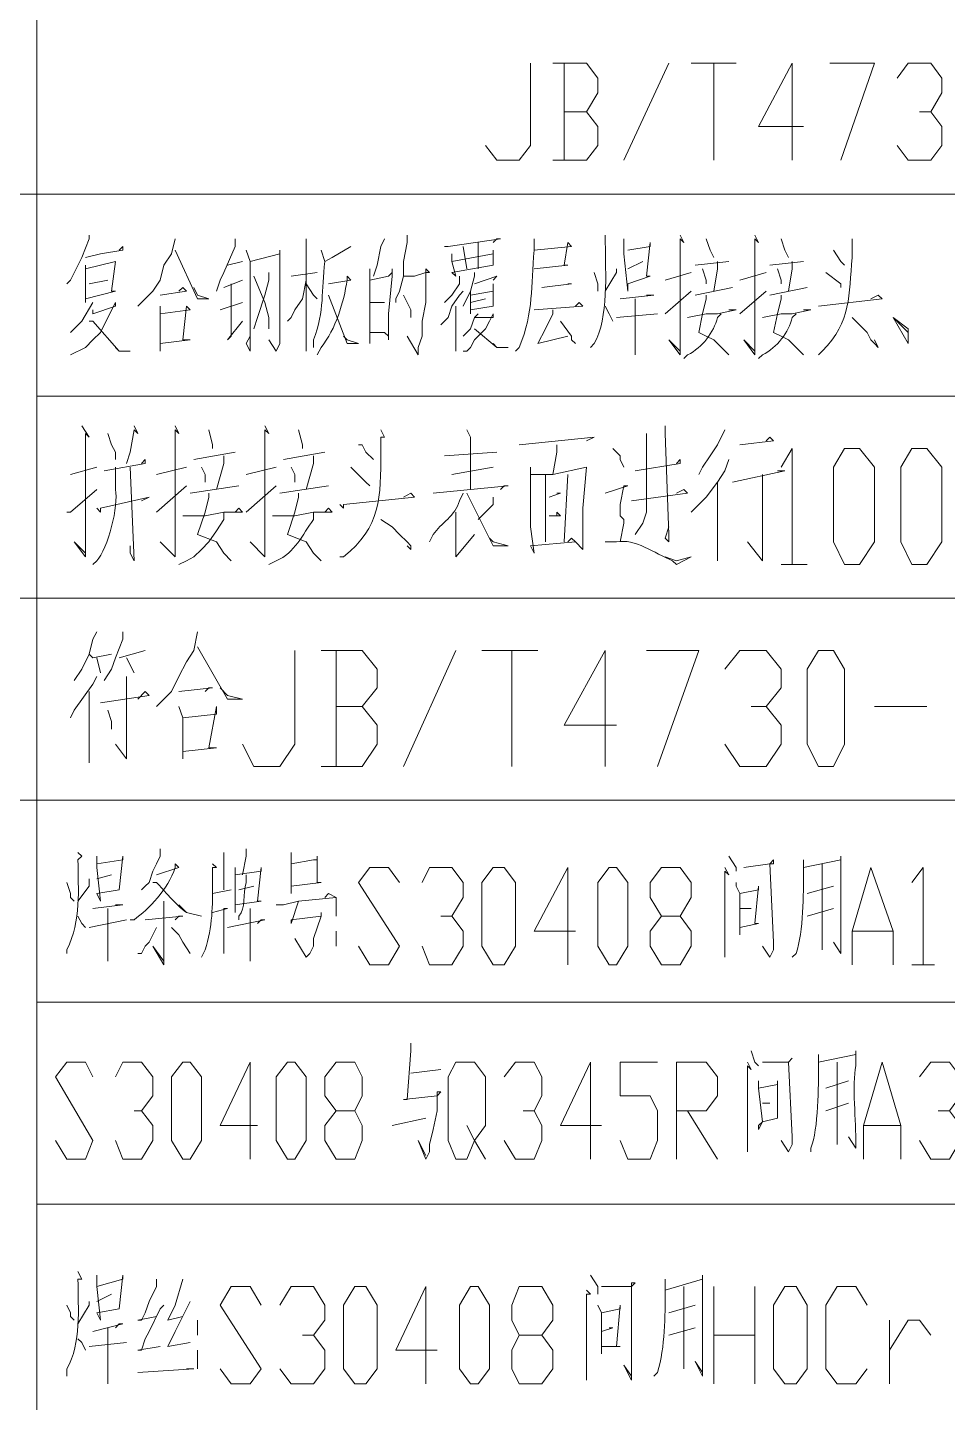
# Model space of a CAD drawing. Header units: millimetres. Extents: x 1435 to 2259, y 1083 to 2249.
# Drawn here: x 2143.2 to 2187.5, y 1935.3 to 2001.5 of the extents above; entities that cross this region are included whole.
import ezdxf

# ---------------------------------------------------------------- set-up
doc = ezdxf.new("R2010")
doc.units = ezdxf.units.MM
doc.layers.add('1', color=7, linetype='Continuous')

msp = doc.modelspace()

# ---------------------------------------------------------------- linework, layer by layer
at = {"layer": '1', "color": 0, "lineweight": 9}
for points in [[(2143.645, 2197.399), (2143.645, 1838.299)], [(2165.245, 1995.799), (2165.785, 1995.079), (2166.865, 1995.079), (2167.405, 1995.799), (2167.405, 1999.759)], [(2170.105, 1997.419), (2170.645, 1998.319), (2170.645, 1999.039), (2170.105, 1999.759), (2168.485, 1999.759)], [(2169.025, 1999.759), (2169.025, 1995.079)], [(2171.905, 1995.079), (2174.065, 1999.759)], [(2175.145, 1999.759), (2177.305, 1999.759)], [(2176.225, 1999.759), (2176.225, 1995.079)], [(2180.545, 1996.699), (2178.385, 1996.699), (2180.005, 1999.759), (2180.005, 1995.079)], [(2181.805, 1999.759), (2183.965, 1999.759), (2182.345, 1995.079)], [(2185.045, 1999.039), (2185.585, 1999.759), (2186.665, 1999.759), (2187.205, 1999.039), (2187.205, 1998.319), (2186.665, 1997.419), (2186.125, 1997.419)], [(2168.485, 1995.079), (2170.105, 1995.079), (2170.645, 1995.799), (2170.645, 1996.699), (2170.105, 1997.419), (2169.025, 1997.419)], [(2186.665, 1997.419), (2187.205, 1996.699), (2187.205, 1995.799), (2186.665, 1995.079), (2185.585, 1995.079), (2185.045, 1995.799)], [(2240.665, 1993.459), (2095.045, 1993.459)], [(2146.165, 1991.479), (2146.165, 1991.299), (2145.805, 1990.399), (2145.265, 1989.319), (2145.085, 1989.139)], [(2150.305, 1991.299), (2150.125, 1990.579), (2149.765, 1990.039), (2149.585, 1989.319), (2149.225, 1988.779), (2148.865, 1988.419), (2148.505, 1988.059)], [(2153.185, 1991.299), (2153.185, 1990.939), (2152.645, 1989.679), (2152.465, 1989.319), (2152.285, 1988.779)], [(2156.605, 1991.299), (2156.605, 1991.119), (2156.605, 1991.119), (2156.605, 1985.899), (2156.605, 1986.259), (2156.605, 1986.619)], [(2160.385, 1991.299), (2160.205, 1990.939), (2160.025, 1990.039), (2159.845, 1989.499)], [(2161.465, 1991.479), (2161.465, 1991.119), (2161.285, 1990.219), (2161.285, 1989.499), (2161.105, 1988.779), (2160.925, 1988.419), (2160.925, 1988.239)], [(2163.265, 1990.939), (2163.445, 1990.939), (2165.965, 1991.299), (2165.785, 1991.299), (2165.605, 1991.119)], [(2164.885, 1991.119), (2164.885, 1989.859)], [(2167.585, 1990.759), (2169.385, 1990.939), (2169.205, 1991.119), (2169.025, 1990.039), (2169.205, 1990.039), (2167.585, 1989.859)], [(2171.905, 1991.299), (2171.905, 1990.579), (2172.085, 1988.779), (2172.085, 1989.139), (2173.165, 1989.499), (2172.985, 1989.499), (2173.165, 1991.119), (2173.165, 1990.939), (2172.085, 1990.759)], [(2174.605, 1991.479), (2174.785, 1991.119), (2174.605, 1991.299), (2174.605, 1987.519), (2174.605, 1986.079), (2174.605, 1985.719), (2174.065, 1986.439), (2174.605, 1985.899)], [(2175.865, 1991.299), (2176.045, 1990.759), (2176.225, 1990.399)], [(2178.205, 1991.479), (2178.385, 1991.119), (2178.205, 1991.299), (2178.205, 1987.519), (2178.205, 1986.079), (2178.205, 1985.719), (2177.665, 1986.439), (2178.205, 1985.899)], [(2179.465, 1991.299), (2179.645, 1990.759), (2179.825, 1990.399)], [(2145.985, 1990.399), (2146.705, 1990.579), (2147.785, 1990.759), (2147.785, 1990.939), (2147.605, 1990.759)], [(2150.305, 1990.759), (2151.385, 1988.419), (2151.925, 1988.419), (2151.385, 1988.599), (2151.205, 1988.959)], [(2153.725, 1990.759), (2153.905, 1990.219), (2153.905, 1985.899), (2153.725, 1986.259), (2153.905, 1986.619)], [(2153.905, 1990.219), (2155.345, 1990.579), (2155.345, 1990.759), (2155.345, 1990.219), (2155.345, 1986.259), (2155.165, 1985.899), (2155.165, 1985.899), (2154.805, 1986.439), (2155.165, 1985.899)], [(2158.765, 1990.939), (2157.865, 1990.399), (2157.505, 1990.219)], [(2163.625, 1990.579), (2163.625, 1990.219), (2163.805, 1989.499), (2163.625, 1989.679), (2165.605, 1990.039), (2165.605, 1990.039), (2165.605, 1990.759), (2165.605, 1990.579), (2163.625, 1990.219)], [(2164.345, 1989.859), (2164.165, 1990.939)], [(2181.985, 1990.759), (2181.985, 1990.759), (2182.345, 1990.219), (2182.525, 1990.039)], [(2145.985, 1990.039), (2145.985, 1989.859), (2145.985, 1988.239), (2145.985, 1988.419), (2147.425, 1988.779), (2147.245, 1988.779), (2147.425, 1990.219), (2147.425, 1990.219), (2145.985, 1989.859)], [(2152.825, 1990.039), (2153.545, 1990.219)], [(2159.665, 1989.859), (2159.665, 1989.319), (2159.665, 1986.259), (2159.665, 1986.799), (2160.385, 1986.799), (2160.565, 1986.619), (2160.565, 1986.439), (2160.565, 1987.699), (2160.745, 1989.499), (2160.745, 1989.859), (2160.745, 1989.679), (2160.565, 1989.499), (2159.665, 1989.319)], [(2161.285, 1989.499), (2161.825, 1989.499), (2162.365, 1989.679), (2162.545, 1989.679), (2162.365, 1989.859), (2162.365, 1989.139), (2162.365, 1988.239), (2162.185, 1987.339), (2162.185, 1986.619), (2162.005, 1986.079), (2162.005, 1985.719), (2161.465, 1986.619), (2162.005, 1985.719)], [(2171.545, 1989.859), (2171.545, 1989.679), (2171.005, 1988.779)], [(2172.085, 1989.859), (2172.805, 1990.219)], [(2175.325, 1990.039), (2176.945, 1990.219)], [(2175.685, 1989.859), (2175.865, 1989.319), (2175.865, 1989.139)], [(2176.405, 1990.219), (2176.405, 1989.859), (2176.225, 1988.779)], [(2178.925, 1990.039), (2180.545, 1990.219)], [(2179.285, 1989.859), (2179.465, 1989.319), (2179.465, 1989.139)], [(2180.005, 1990.219), (2180.005, 1989.859), (2179.825, 1988.779)], [(2147.065, 1989.319), (2146.165, 1989.139)], [(2153.545, 1989.319), (2152.645, 1988.959)], [(2153.005, 1989.139), (2153.005, 1986.619), (2152.825, 1986.439), (2153.545, 1987.339)], [(2154.805, 1989.679), (2154.805, 1989.319), (2154.625, 1988.599), (2154.265, 1987.519), (2154.085, 1986.979)], [(2154.085, 1989.499), (2154.625, 1988.239), (2154.625, 1988.239), (2154.805, 1987.519), (2154.805, 1987.339), (2154.805, 1986.979)], [(2156.605, 1989.319), (2156.425, 1988.419), (2156.065, 1987.879), (2155.885, 1987.519), (2155.705, 1987.339)], [(2155.885, 1989.499), (2157.145, 1989.679)], [(2156.605, 1989.139), (2156.965, 1988.599), (2157.145, 1988.419)], [(2163.985, 1989.499), (2163.985, 1989.139), (2163.625, 1988.599), (2163.265, 1988.239)], [(2164.705, 1989.679), (2164.705, 1989.499), (2164.525, 1988.779), (2164.165, 1988.059)], [(2164.525, 1988.779), (2164.525, 1987.699), (2164.525, 1987.879), (2165.605, 1988.059), (2165.605, 1988.059), (2165.605, 1989.139), (2165.605, 1988.779), (2164.525, 1988.599)], [(2164.705, 1989.139), (2165.785, 1989.499), (2165.785, 1989.499), (2165.605, 1989.319)], [(2167.945, 1988.959), (2169.385, 1989.139), (2169.205, 1989.139), (2169.205, 1989.139)], [(2170.465, 1989.679), (2170.645, 1989.139), (2170.645, 1989.139), (2170.645, 1988.779)], [(2173.885, 1989.319), (2175.145, 1989.679)], [(2177.485, 1989.319), (2178.745, 1989.679)], [(2181.625, 1989.679), (2182.345, 1989.139), (2182.345, 1988.959)], [(2149.585, 1988.599), (2150.845, 1988.779), (2150.665, 1988.959), (2150.485, 1988.779)], [(2157.685, 1988.599), (2157.685, 1988.599), (2158.585, 1986.259), (2159.125, 1986.259), (2158.585, 1986.439), (2158.405, 1986.619)], [(2161.285, 1988.599), (2161.645, 1987.879), (2161.645, 1987.879), (2161.645, 1987.519)], [(2164.165, 1988.779), (2163.985, 1988.599), (2163.625, 1988.059), (2163.445, 1987.519), (2163.085, 1987.159)], [(2171.725, 1988.419), (2173.345, 1988.599), (2173.165, 1988.599), (2172.985, 1988.599)], [(2173.885, 1987.699), (2175.145, 1988.779)], [(2175.325, 1988.599), (2177.125, 1988.959)], [(2175.865, 1988.599), (2175.865, 1988.419), (2175.685, 1987.699), (2175.505, 1986.799), (2175.865, 1986.619), (2176.225, 1986.439), (2176.945, 1985.719)], [(2177.485, 1987.699), (2178.745, 1988.779)], [(2178.925, 1988.599), (2180.725, 1988.959)], [(2179.465, 1988.599), (2179.465, 1988.419), (2179.285, 1987.699), (2179.105, 1986.799), (2179.465, 1986.619), (2179.825, 1986.439), (2180.545, 1985.719)], [(2181.265, 1988.059), (2181.265, 1988.059), (2181.265, 1988.059), (2184.325, 1988.419), (2184.145, 1988.599), (2183.785, 1988.419)], [(2146.345, 1988.239), (2146.345, 1988.239), (2145.805, 1987.339), (2145.445, 1986.979), (2145.265, 1986.799)], [(2146.345, 1987.879), (2146.345, 1987.699), (2147.425, 1988.059), (2147.425, 1988.239), (2146.885, 1987.159), (2146.705, 1986.799), (2146.345, 1986.439), (2145.985, 1986.079), (2145.265, 1985.719)], [(2149.585, 1988.059), (2149.585, 1987.699), (2149.585, 1986.799), (2149.585, 1985.899), (2149.585, 1986.259), (2151.025, 1986.439), (2150.665, 1986.439), (2150.845, 1988.059), (2151.025, 1987.879), (2149.585, 1987.699)], [(2153.545, 1988.239), (2152.465, 1987.879)], [(2159.665, 1988.239), (2160.385, 1988.239)], [(2163.805, 1988.059), (2163.805, 1985.899), (2163.805, 1986.439)], [(2164.525, 1988.239), (2165.245, 1988.419)], [(2167.585, 1987.879), (2169.925, 1988.059), (2169.745, 1988.239), (2169.565, 1988.059)], [(2168.485, 1987.879), (2168.485, 1987.699), (2168.125, 1986.979), (2167.765, 1986.259), (2167.765, 1986.259), (2169.205, 1986.619)], [(2171.005, 1988.059), (2171.185, 1987.699), (2171.365, 1987.339)], [(2172.445, 1988.419), (2172.445, 1985.719), (2172.445, 1986.079), (2172.445, 1986.439)], [(2174.965, 1987.519), (2175.865, 1987.699), (2176.405, 1987.699), (2177.305, 1987.879), (2176.945, 1987.879)], [(2178.565, 1987.519), (2179.465, 1987.699), (2180.005, 1987.699), (2180.905, 1987.879), (2180.545, 1987.879)], [(2146.165, 1987.339), (2146.345, 1987.339), (2147.605, 1985.899), (2148.145, 1985.899), (2147.605, 1985.899), (2147.425, 1986.079)], [(2164.885, 1987.699), (2164.705, 1987.519), (2164.525, 1986.979), (2164.165, 1986.619)], [(2164.705, 1987.519), (2164.885, 1987.519), (2165.605, 1987.519), (2165.605, 1987.699), (2165.425, 1987.339), (2165.245, 1986.979), (2164.885, 1986.619), (2164.705, 1986.439), (2164.525, 1986.079), (2164.345, 1985.899), (2164.165, 1985.899)], [(2168.845, 1987.339), (2169.385, 1986.619), (2169.385, 1986.619), (2169.385, 1986.439), (2169.565, 1986.259)], [(2171.545, 1987.519), (2173.525, 1987.699)], [(2182.885, 1987.519), (2183.245, 1987.159), (2183.605, 1986.799), (2183.785, 1986.439), (2183.965, 1986.259), (2184.145, 1986.079), (2183.965, 1986.439)], [(2185.585, 1986.799), (2184.865, 1987.519), (2185.585, 1986.259), (2185.585, 1986.979), (2184.865, 1987.519)], [(2164.705, 1986.979), (2164.705, 1986.979), (2165.785, 1986.079), (2166.325, 1986.079), (2165.785, 1986.079), (2165.605, 1986.259)], [(2240.665, 1983.739), (2143.645, 1983.739)], [(2145.805, 1982.299), (2146.165, 1981.759), (2145.985, 1981.939), (2145.985, 1976.359), (2145.985, 1975.999), (2145.445, 1976.719), (2145.985, 1976.179), (2145.985, 1976.359)], [(2147.065, 1981.939), (2147.245, 1981.399), (2147.425, 1981.039), (2147.425, 1980.679)], [(2148.325, 1982.299), (2148.505, 1981.939), (2148.325, 1982.119), (2148.145, 1981.039), (2147.965, 1980.499)], [(2150.305, 1982.299), (2150.485, 1981.939), (2150.305, 1982.119), (2150.305, 1977.799), (2150.305, 1975.999), (2150.305, 1975.999), (2149.585, 1976.719), (2150.305, 1975.999)], [(2151.925, 1982.119), (2152.105, 1981.399), (2152.105, 1981.219)], [(2154.625, 1982.299), (2154.805, 1981.939), (2154.625, 1982.119), (2154.625, 1977.799), (2154.625, 1975.999), (2154.625, 1975.999), (2153.905, 1976.719), (2154.625, 1975.999)], [(2156.245, 1982.119), (2156.425, 1981.399), (2156.425, 1981.219)], [(2164.345, 1982.119), (2164.525, 1981.759), (2164.525, 1979.239)], [(2172.985, 1981.939), (2172.985, 1978.879), (2172.985, 1978.159), (2172.805, 1977.619), (2172.445, 1977.079)], [(2173.885, 1982.299), (2173.885, 1981.939), (2174.065, 1977.079), (2174.065, 1976.719), (2173.885, 1976.899), (2174.065, 1977.439)], [(2176.765, 1982.119), (2176.405, 1981.399), (2176.045, 1980.859), (2175.685, 1980.319), (2175.505, 1979.959)], [(2159.125, 1981.399), (2159.305, 1981.399), (2159.485, 1981.039), (2159.845, 1980.679)], [(2166.865, 1981.399), (2170.465, 1981.759), (2170.465, 1981.759), (2170.105, 1981.579)], [(2168.665, 1981.399), (2168.665, 1981.039), (2168.485, 1979.959)], [(2171.365, 1981.219), (2171.725, 1980.859), (2171.725, 1980.679)], [(2177.485, 1981.399), (2179.105, 1981.579), (2178.925, 1981.759), (2178.745, 1981.579)], [(2179.465, 1980.319), (2180.005, 1981.219), (2180.005, 1975.639)], [(2182.525, 1975.639), (2181.985, 1976.719), (2181.985, 1980.319), (2182.525, 1981.219), (2183.245, 1981.219), (2183.965, 1980.319), (2183.965, 1976.719), (2183.245, 1975.639), (2182.525, 1975.639)], [(2185.765, 1975.639), (2185.225, 1976.719), (2185.225, 1980.319), (2185.765, 1981.219), (2186.485, 1981.219), (2187.205, 1980.319), (2187.205, 1976.719), (2186.485, 1975.639), (2185.765, 1975.639)], [(2146.885, 1980.139), (2148.865, 1980.499), (2148.865, 1980.679), (2148.685, 1980.499)], [(2151.205, 1980.679), (2153.185, 1981.039)], [(2152.645, 1980.859), (2152.645, 1980.499), (2152.285, 1979.239)], [(2155.525, 1980.679), (2157.505, 1981.039)], [(2156.965, 1980.859), (2156.965, 1980.499), (2156.605, 1979.239)], [(2163.265, 1980.859), (2165.785, 1981.039)], [(2171.725, 1980.679), (2171.905, 1980.319)], [(2172.445, 1980.139), (2174.605, 1980.499), (2174.605, 1980.679), (2174.425, 1980.499)], [(2172.445, 1980.139), (2174.605, 1980.499), (2174.605, 1980.679), (2174.605, 1980.679), (2174.425, 1980.499)], [(2176.945, 1980.679), (2176.765, 1980.139), (2176.405, 1979.599), (2175.865, 1978.879), (2175.505, 1978.519), (2175.145, 1978.159)], [(2145.265, 1979.959), (2146.525, 1980.319)], [(2148.145, 1980.319), (2148.325, 1975.819), (2148.145, 1976.179), (2148.145, 1976.539)], [(2149.405, 1979.959), (2150.845, 1980.319)], [(2151.565, 1980.319), (2151.745, 1979.959), (2151.745, 1979.599)], [(2153.725, 1979.959), (2155.165, 1980.319)], [(2155.885, 1980.319), (2156.065, 1979.959), (2156.065, 1979.599)], [(2158.765, 1980.319), (2159.305, 1979.779), (2159.485, 1979.599), (2159.665, 1979.419)], [(2163.625, 1979.959), (2165.605, 1980.319)], [(2167.405, 1980.319), (2167.405, 1979.779), (2167.405, 1977.439), (2167.585, 1976.179), (2167.405, 1976.539), (2169.565, 1976.719), (2169.385, 1976.899), (2169.205, 1976.719)], [(2169.565, 1976.719), (2169.925, 1976.359), (2169.925, 1976.539), (2169.925, 1978.339), (2170.105, 1980.319), (2170.105, 1980.319), (2168.485, 1979.959), (2167.405, 1979.959)], [(2168.125, 1979.959), (2168.125, 1976.719)], [(2169.205, 1979.959), (2169.025, 1976.719)], [(2177.125, 1979.599), (2179.645, 1980.139), (2179.465, 1980.139), (2179.465, 1980.139), (2179.285, 1980.139)], [(2178.565, 1979.959), (2178.565, 1975.819), (2177.845, 1976.719)], [(2145.085, 1978.159), (2145.265, 1978.159), (2145.265, 1978.159), (2146.525, 1979.239)], [(2149.405, 1978.159), (2150.845, 1979.419)], [(2151.025, 1979.059), (2153.365, 1979.419)], [(2153.725, 1978.159), (2155.165, 1979.419)], [(2155.345, 1979.059), (2157.685, 1979.419)], [(2162.725, 1979.059), (2166.325, 1979.419), (2166.145, 1979.419), (2165.965, 1979.239)], [(2171.005, 1979.059), (2172.085, 1979.419), (2171.905, 1979.419), (2171.725, 1978.519), (2171.725, 1978.339), (2171.725, 1978.159), (2171.725, 1977.979), (2171.905, 1977.799), (2171.905, 1977.619), (2171.725, 1976.719)], [(2172.265, 1978.699), (2174.965, 1979.059), (2174.785, 1979.239), (2174.425, 1979.059)], [(2172.265, 1978.699), (2174.965, 1979.059), (2174.785, 1979.239)], [(2176.405, 1979.599), (2176.405, 1975.819), (2176.405, 1976.179), (2176.405, 1976.899)], [(2146.525, 1978.339), (2146.705, 1978.159), (2146.705, 1978.339), (2149.045, 1978.879), (2149.045, 1978.879), (2148.685, 1978.699)], [(2151.925, 1979.059), (2151.925, 1978.879), (2151.745, 1978.159), (2151.385, 1977.079), (2152.285, 1976.719), (2152.645, 1976.179), (2153.005, 1975.819)], [(2156.245, 1979.059), (2156.245, 1978.879), (2156.065, 1978.159), (2155.705, 1977.079), (2156.605, 1976.719), (2156.965, 1976.179), (2157.325, 1975.819)], [(2158.225, 1978.519), (2158.405, 1978.339), (2158.405, 1978.519), (2161.825, 1978.879), (2161.645, 1979.059), (2161.285, 1978.879)], [(2164.345, 1979.059), (2165.605, 1976.539), (2166.325, 1976.539), (2165.605, 1976.719), (2165.425, 1976.899)], [(2165.605, 1978.879), (2165.605, 1978.519), (2164.885, 1977.799)], [(2168.305, 1978.879), (2168.845, 1979.059), (2168.845, 1979.059), (2168.665, 1979.059)], [(2152.645, 1978.159), (2152.645, 1977.799), (2152.285, 1977.259), (2151.925, 1976.719), (2151.565, 1976.359), (2151.205, 1975.999), (2150.845, 1975.819), (2150.485, 1975.639)], [(2150.665, 1977.979), (2151.745, 1977.979), (2152.645, 1978.159), (2153.545, 1978.159), (2153.365, 1978.339), (2153.185, 1978.159)], [(2154.985, 1977.979), (2156.065, 1977.979), (2156.965, 1978.159), (2157.865, 1978.159), (2157.685, 1978.339), (2157.505, 1978.159)], [(2163.805, 1978.159), (2163.805, 1977.979), (2163.805, 1975.999), (2163.805, 1975.999), (2164.705, 1977.079)], [(2168.305, 1977.979), (2168.845, 1977.979), (2168.665, 1978.159), (2168.665, 1977.979)], [(2160.205, 1977.799), (2160.745, 1977.439), (2161.105, 1977.079), (2161.465, 1976.719), (2161.645, 1976.539), (2161.645, 1976.359), (2161.465, 1976.539)], [(2179.465, 1975.639), (2180.725, 1975.639)], [(2240.665, 1974.019), (2105.485, 1974.019)], [(2146.525, 1972.399), (2146.345, 1972.039), (2146.165, 1971.319), (2145.805, 1970.599), (2145.445, 1970.059)], [(2147.785, 1972.399), (2147.785, 1972.039), (2147.425, 1971.139), (2147.245, 1970.599), (2146.885, 1970.059)], [(2151.385, 1972.399), (2151.205, 1971.499), (2150.845, 1970.959), (2150.485, 1970.239), (2150.125, 1969.519), (2149.765, 1969.159), (2149.405, 1968.799)], [(2146.165, 1971.319), (2146.345, 1971.139), (2147.245, 1971.319)], [(2147.605, 1971.139), (2148.865, 1971.499)], [(2151.385, 1971.679), (2152.825, 1969.159), (2153.545, 1969.159), (2152.825, 1969.339), (2152.465, 1969.699)], [(2153.545, 1966.999), (2154.085, 1965.919), (2155.345, 1965.919), (2156.065, 1966.999), (2156.065, 1971.499)], [(2159.305, 1968.799), (2160.025, 1969.699), (2160.025, 1970.599), (2159.305, 1971.499), (2157.325, 1971.499)], [(2158.045, 1971.499), (2158.045, 1965.919)], [(2161.285, 1965.919), (2163.805, 1971.499)], [(2165.065, 1971.499), (2167.765, 1971.499)], [(2166.505, 1971.499), (2166.505, 1965.919)], [(2171.545, 1967.899), (2169.025, 1967.899), (2171.005, 1971.499), (2171.005, 1965.919)], [(2172.985, 1971.499), (2175.505, 1971.499), (2173.525, 1965.919)], [(2176.765, 1970.599), (2177.485, 1971.499), (2178.745, 1971.499), (2179.465, 1970.599), (2179.465, 1969.699), (2178.745, 1968.799), (2178.025, 1968.799)], [(2181.265, 1965.919), (2180.725, 1966.999), (2180.725, 1970.599), (2181.265, 1971.499), (2181.985, 1971.499), (2182.525, 1970.599), (2182.525, 1966.999), (2181.985, 1965.919), (2181.265, 1965.919)], [(2146.525, 1971.139), (2146.705, 1970.419)], [(2147.965, 1971.139), (2148.325, 1970.419)], [(2146.525, 1970.239), (2146.345, 1969.879), (2145.445, 1968.619), (2145.265, 1968.259)], [(2147.965, 1970.239), (2147.965, 1967.539), (2147.965, 1966.279), (2147.965, 1966.279), (2147.425, 1966.999), (2147.965, 1966.279)], [(2146.165, 1969.519), (2146.165, 1966.099), (2146.165, 1966.639), (2146.165, 1967.179)], [(2146.705, 1968.979), (2149.045, 1969.339), (2148.865, 1969.519), (2148.505, 1969.159)], [(2150.485, 1969.519), (2152.105, 1969.699), (2151.925, 1969.699), (2151.745, 1969.519)], [(2150.485, 1968.799), (2150.665, 1968.259), (2150.665, 1967.359), (2150.665, 1966.279), (2150.665, 1966.639), (2152.285, 1966.819), (2151.925, 1966.819), (2152.285, 1968.799), (2152.285, 1968.439), (2150.665, 1968.259)], [(2157.325, 1965.919), (2159.305, 1965.919), (2160.025, 1966.999), (2160.025, 1967.899), (2159.305, 1968.799), (2158.045, 1968.799)], [(2178.745, 1968.799), (2179.465, 1967.899), (2179.465, 1966.999), (2178.745, 1965.919), (2177.485, 1965.919), (2176.765, 1966.999)], [(2183.965, 1968.799), (2186.485, 1968.799)], [(2147.065, 1968.619), (2147.245, 1968.079), (2147.245, 1967.719)], [(2240.665, 1964.299), (2074.345, 1964.299)], [(2146.525, 1961.599), (2146.525, 1961.059), (2146.705, 1959.439), (2146.525, 1959.799), (2147.605, 1959.979), (2147.605, 1959.979), (2147.785, 1961.599), (2147.785, 1961.419), (2146.525, 1961.239)], [(2149.585, 1961.959), (2149.585, 1961.599), (2149.405, 1961.239), (2149.225, 1960.879), (2149.045, 1960.339), (2148.865, 1960.159), (2148.685, 1959.979)], [(2152.645, 1961.779), (2152.645, 1961.599), (2152.645, 1961.599), (2152.645, 1959.979)], [(2153.725, 1961.959), (2153.725, 1961.599), (2153.545, 1960.699)], [(2155.885, 1961.779), (2155.885, 1961.239), (2155.885, 1959.799), (2155.885, 1960.159), (2157.325, 1960.339), (2157.145, 1960.339), (2157.145, 1961.419), (2157.145, 1961.599), (2157.145, 1961.419), (2156.965, 1961.419), (2155.885, 1961.239)], [(2176.945, 1961.599), (2177.305, 1961.059), (2177.305, 1960.879)], [(2177.665, 1961.059), (2178.925, 1961.239), (2179.105, 1961.419), (2179.105, 1961.239), (2178.925, 1961.239), (2179.105, 1957.459), (2179.105, 1957.099), (2178.925, 1956.739), (2178.925, 1956.739), (2178.565, 1957.279), (2178.925, 1956.739)], [(2146.525, 1960.519), (2147.245, 1960.699)], [(2153.185, 1961.059), (2153.185, 1960.699), (2153.185, 1958.899), (2153.185, 1959.259), (2154.445, 1959.439), (2154.265, 1959.439), (2154.445, 1961.059), (2154.445, 1960.879), (2154.445, 1960.879), (2153.185, 1960.699)], [(2159.125, 1957.279), (2159.665, 1956.379), (2160.565, 1956.379), (2161.105, 1957.279), (2159.125, 1960.339), (2159.665, 1961.059), (2160.565, 1961.059), (2161.105, 1960.339)], [(2162.185, 1960.339), (2162.545, 1961.059), (2163.625, 1961.059), (2164.165, 1960.339), (2164.165, 1959.619), (2163.625, 1958.719), (2163.085, 1958.719)], [(2165.605, 1956.379), (2165.065, 1957.279), (2165.065, 1960.339), (2165.605, 1961.059), (2166.145, 1961.059), (2166.685, 1960.339), (2166.685, 1957.279), (2166.145, 1956.379), (2165.605, 1956.379)], [(2169.565, 1957.999), (2167.585, 1957.999), (2169.205, 1961.059), (2169.205, 1956.379)], [(2171.185, 1956.379), (2170.645, 1957.279), (2170.645, 1960.339), (2171.185, 1961.059), (2171.545, 1961.059), (2172.085, 1960.339), (2172.085, 1957.279), (2171.545, 1956.379), (2171.185, 1956.379)], [(2173.705, 1956.379), (2173.165, 1957.279), (2173.165, 1957.999), (2173.705, 1958.719), (2174.605, 1958.719), (2175.145, 1959.619), (2175.145, 1960.339), (2174.605, 1961.059), (2173.705, 1961.059), (2173.165, 1960.339), (2173.165, 1959.619), (2173.705, 1958.719)], [(2176.765, 1961.059), (2176.945, 1960.699), (2176.765, 1960.879), (2176.765, 1956.739), (2176.765, 1956.919), (2176.765, 1957.459)], [(2181.445, 1961.239), (2181.445, 1957.819), (2181.445, 1957.099), (2181.445, 1957.999)], [(2182.885, 1956.379), (2182.885, 1957.999), (2183.785, 1961.059), (2184.865, 1957.999), (2184.865, 1956.379)], [(2185.765, 1960.339), (2186.305, 1961.059), (2186.305, 1956.379)], [(2145.085, 1960.339), (2145.265, 1959.799), (2145.265, 1959.619), (2145.445, 1959.439)], [(2146.165, 1960.519), (2146.165, 1960.159), (2145.625, 1959.439)], [(2154.085, 1960.159), (2153.365, 1959.979)], [(2177.305, 1960.339), (2177.305, 1960.159), (2177.485, 1959.799), (2177.485, 1958.179), (2177.485, 1957.819), (2177.485, 1957.999), (2177.485, 1958.179), (2178.385, 1958.359), (2178.205, 1958.359), (2178.385, 1960.159), (2178.385, 1959.979), (2177.485, 1959.799)], [(2181.985, 1960.159), (2180.725, 1959.799)], [(2149.765, 1959.439), (2149.765, 1959.259)], [(2153.005, 1959.979), (2152.105, 1959.799)], [(2155.165, 1959.259), (2155.525, 1959.259), (2156.245, 1959.439), (2158.045, 1959.619), (2157.685, 1959.799), (2157.505, 1959.619)], [(2156.245, 1959.439), (2155.885, 1958.359), (2155.885, 1958.539), (2157.325, 1958.719), (2157.325, 1958.899), (2157.325, 1958.719), (2156.965, 1957.639), (2156.965, 1957.279), (2156.785, 1956.919), (2156.605, 1956.739), (2156.605, 1956.739), (2156.065, 1957.639), (2156.605, 1956.739)], [(2158.045, 1959.619), (2158.045, 1958.719)], [(2145.625, 1958.719), (2145.805, 1958.359), (2145.985, 1958.179)], [(2146.345, 1959.079), (2147.785, 1959.259), (2147.605, 1959.259), (2147.425, 1959.259)], [(2147.065, 1959.079), (2147.065, 1956.559), (2147.065, 1957.099)], [(2148.865, 1958.539), (2150.665, 1958.719), (2150.485, 1958.719), (2150.305, 1958.539)], [(2149.765, 1959.259), (2149.765, 1956.379), (2149.225, 1957.279), (2149.765, 1956.559)], [(2152.105, 1958.899), (2152.825, 1959.079), (2152.645, 1959.079), (2152.645, 1956.919), (2152.645, 1957.279), (2152.645, 1957.819)], [(2153.905, 1959.079), (2153.905, 1956.559), (2153.905, 1957.099)], [(2163.625, 1958.719), (2164.165, 1957.999), (2164.165, 1957.279), (2163.625, 1956.379), (2162.545, 1956.379), (2162.185, 1957.279)], [(2174.605, 1958.719), (2175.145, 1957.999), (2175.145, 1957.279), (2174.605, 1956.379), (2173.705, 1956.379)], [(2177.485, 1959.079), (2178.025, 1959.079), (2177.845, 1959.079)], [(2180.725, 1958.719), (2181.985, 1959.079)], [(2146.165, 1958.179), (2147.965, 1958.539)], [(2149.405, 1958.179), (2149.045, 1957.459), (2148.865, 1957.279), (2148.685, 1956.919), (2148.505, 1956.919), (2148.505, 1956.919)], [(2150.125, 1958.179), (2150.485, 1957.819), (2150.665, 1957.459), (2151.025, 1956.919)], [(2152.825, 1958.179), (2154.625, 1958.539), (2154.445, 1958.539), (2154.265, 1958.359)], [(2158.045, 1957.999), (2158.045, 1957.279)], [(2182.885, 1957.999), (2184.865, 1957.999)], [(2185.765, 1956.379), (2186.845, 1956.379)], [(2240.665, 1954.579), (2143.645, 1954.579)], [(2161.645, 1952.599), (2161.645, 1952.239), (2161.465, 1949.899), (2161.465, 1949.899), (2161.285, 1949.899), (2162.905, 1950.079), (2163.085, 1950.259), (2162.905, 1950.259), (2162.905, 1949.359), (2162.725, 1948.459), (2162.545, 1947.739), (2162.545, 1947.379), (2162.365, 1947.019), (2162.005, 1947.919), (2162.365, 1947.199)], [(2178.025, 1952.239), (2178.205, 1951.699), (2178.385, 1951.519)], [(2144.545, 1947.919), (2145.085, 1947.019), (2145.985, 1947.019), (2146.345, 1947.919), (2144.545, 1950.979), (2145.085, 1951.699), (2145.985, 1951.699), (2146.345, 1950.979)], [(2147.425, 1950.979), (2147.785, 1951.699), (2148.685, 1951.699), (2149.225, 1950.979), (2149.225, 1950.079), (2148.685, 1949.359), (2148.325, 1949.359)], [(2150.665, 1947.019), (2150.125, 1947.919), (2150.125, 1950.979), (2150.665, 1951.699), (2151.025, 1951.699), (2151.565, 1950.979), (2151.565, 1947.919), (2151.025, 1947.019), (2150.665, 1947.019)], [(2154.265, 1948.639), (2152.465, 1948.639), (2153.905, 1951.699), (2153.905, 1947.019)], [(2155.705, 1947.019), (2155.165, 1947.919), (2155.165, 1950.979), (2155.705, 1951.699), (2156.065, 1951.699), (2156.605, 1950.979), (2156.605, 1947.919), (2156.065, 1947.019), (2155.705, 1947.019)], [(2158.045, 1947.019), (2157.505, 1947.919), (2157.505, 1948.639), (2158.045, 1949.359), (2158.945, 1949.359), (2159.305, 1950.079), (2159.305, 1950.979), (2158.945, 1951.699), (2158.045, 1951.699), (2157.505, 1950.979), (2157.505, 1950.079), (2158.045, 1949.359)], [(2164.345, 1948.639), (2164.705, 1947.919), (2164.345, 1947.019), (2163.805, 1947.019), (2163.445, 1947.919), (2163.445, 1950.979), (2163.805, 1951.699), (2164.705, 1951.699), (2165.245, 1950.979), (2165.245, 1948.639), (2164.705, 1947.919), (2165.245, 1947.019)], [(2166.145, 1950.979), (2166.685, 1951.699), (2167.585, 1951.699), (2167.945, 1950.979), (2167.945, 1950.079), (2167.585, 1949.359), (2167.045, 1949.359)], [(2170.825, 1948.639), (2168.845, 1948.639), (2170.285, 1951.699), (2170.285, 1947.019)], [(2171.725, 1947.919), (2172.085, 1947.019), (2173.165, 1947.019), (2173.525, 1947.919), (2173.525, 1949.359), (2173.165, 1950.079), (2171.725, 1950.079), (2171.725, 1951.699), (2173.525, 1951.699)], [(2174.425, 1947.019), (2174.425, 1951.699), (2175.865, 1951.699), (2176.405, 1950.979), (2176.405, 1950.079), (2175.865, 1949.359), (2174.425, 1949.359)], [(2177.845, 1951.699), (2178.025, 1951.339), (2177.845, 1951.519), (2177.845, 1947.379), (2177.845, 1948.099)], [(2178.565, 1951.699), (2179.825, 1951.699), (2180.005, 1951.879), (2180.005, 1951.879), (2179.825, 1951.699), (2180.005, 1948.099), (2180.005, 1947.739), (2179.825, 1947.379), (2179.825, 1947.379), (2179.465, 1947.919), (2179.825, 1947.379)], [(2182.165, 1951.699), (2182.165, 1948.459), (2182.165, 1947.739), (2182.165, 1948.099), (2182.165, 1948.639)], [(2183.425, 1947.019), (2183.425, 1948.639), (2184.325, 1951.699), (2185.225, 1948.639), (2185.225, 1947.019)], [(2186.125, 1950.979), (2186.665, 1951.699), (2187.565, 1951.699), (2188.105, 1950.979), (2188.105, 1950.079), (2187.565, 1949.359), (2187.025, 1949.359)], [(2163.085, 1951.339), (2161.645, 1951.159)], [(2178.385, 1950.799), (2178.385, 1950.439), (2178.565, 1948.819), (2178.385, 1948.459), (2178.385, 1948.639), (2178.565, 1948.819), (2179.285, 1948.999), (2179.285, 1948.999), (2179.285, 1950.799), (2179.285, 1950.619), (2178.385, 1950.439)], [(2182.705, 1950.799), (2181.625, 1950.439)], [(2178.565, 1949.719), (2178.925, 1949.719), (2178.925, 1949.719)], [(2181.625, 1949.359), (2182.705, 1949.719)], [(2148.685, 1949.359), (2149.225, 1948.639), (2149.225, 1947.919), (2148.685, 1947.019), (2147.785, 1947.019), (2147.425, 1947.919)], [(2158.945, 1949.359), (2159.305, 1948.639), (2159.305, 1947.919), (2158.945, 1947.019), (2158.045, 1947.019)], [(2160.745, 1948.639), (2162.365, 1948.999)], [(2167.585, 1949.359), (2167.945, 1948.639), (2167.945, 1947.919), (2167.585, 1947.019), (2166.685, 1947.019), (2166.145, 1947.919)], [(2174.965, 1949.359), (2176.405, 1947.019)], [(2187.565, 1949.359), (2188.105, 1948.639), (2188.105, 1947.919), (2187.565, 1947.019), (2186.665, 1947.019), (2186.125, 1947.919)], [(2183.425, 1948.639), (2185.225, 1948.639)], [(2240.665, 1944.859), (2143.645, 1944.859)], [(2146.525, 1941.439), (2146.525, 1940.899), (2146.705, 1939.279), (2146.525, 1939.639), (2147.605, 1939.819), (2147.605, 1939.819), (2147.785, 1941.439), (2147.785, 1941.259), (2146.525, 1940.899)], [(2149.405, 1941.259), (2149.405, 1940.899), (2149.045, 1940.179), (2148.865, 1939.639), (2148.685, 1939.279), (2148.505, 1939.279), (2149.405, 1939.459)], [(2150.665, 1941.259), (2150.305, 1939.999), (2149.945, 1939.279), (2149.945, 1939.279), (2150.665, 1939.459)], [(2152.465, 1936.939), (2153.005, 1936.219), (2153.905, 1936.219), (2154.445, 1936.939), (2152.465, 1939.999), (2153.005, 1940.899), (2153.905, 1940.899), (2154.445, 1939.999)], [(2155.345, 1939.999), (2155.885, 1940.899), (2156.965, 1940.899), (2157.505, 1939.999), (2157.505, 1939.279), (2156.965, 1938.559), (2156.425, 1938.559)], [(2158.945, 1936.219), (2158.405, 1936.939), (2158.405, 1939.999), (2158.945, 1940.899), (2159.485, 1940.899), (2160.025, 1939.999), (2160.025, 1936.939), (2159.485, 1936.219), (2158.945, 1936.219)], [(2162.905, 1937.839), (2160.925, 1937.839), (2162.365, 1940.899), (2162.365, 1936.219)], [(2164.525, 1936.219), (2163.985, 1936.939), (2163.985, 1939.999), (2164.525, 1940.899), (2164.885, 1940.899), (2165.425, 1939.999), (2165.425, 1936.939), (2164.885, 1936.219), (2164.525, 1936.219)], [(2166.865, 1936.219), (2166.505, 1936.939), (2166.505, 1937.839), (2166.865, 1938.559), (2167.945, 1938.559), (2168.485, 1939.279), (2168.485, 1939.999), (2167.945, 1940.899), (2166.865, 1940.899), (2166.505, 1939.999), (2166.505, 1939.279), (2166.865, 1938.559)], [(2170.285, 1941.439), (2170.645, 1940.899), (2170.645, 1940.539)], [(2170.825, 1940.899), (2172.265, 1940.899), (2172.265, 1941.079), (2172.445, 1941.079), (2172.265, 1940.899), (2172.265, 1936.579), (2172.265, 1936.399), (2171.905, 1937.119), (2172.265, 1936.579)], [(2174.785, 1940.899), (2174.785, 1937.479), (2174.785, 1936.939), (2174.785, 1937.119), (2174.785, 1937.659)], [(2176.225, 1936.219), (2176.225, 1940.899)], [(2178.205, 1940.899), (2178.205, 1936.219)], [(2179.645, 1936.219), (2179.105, 1936.939), (2179.105, 1939.999), (2179.645, 1940.899), (2180.185, 1940.899), (2180.725, 1939.999), (2180.725, 1936.939), (2180.185, 1936.219), (2179.645, 1936.219)], [(2183.605, 1936.939), (2183.065, 1936.219), (2182.165, 1936.219), (2181.625, 1936.939), (2181.625, 1939.999), (2182.165, 1940.899), (2183.065, 1940.899), (2183.605, 1939.999)], [(2146.525, 1940.179), (2147.245, 1940.539)], [(2170.105, 1940.719), (2170.285, 1940.539), (2170.105, 1940.539), (2170.105, 1936.399), (2170.105, 1937.119)], [(2145.085, 1939.999), (2145.265, 1939.639), (2145.265, 1939.459), (2145.445, 1939.279)], [(2146.165, 1940.179), (2146.165, 1939.999), (2145.625, 1939.099)], [(2149.765, 1939.999), (2149.585, 1939.819), (2149.045, 1938.739), (2148.865, 1938.379), (2148.685, 1937.839), (2148.505, 1937.839), (2149.585, 1938.019)], [(2151.025, 1940.179), (2150.845, 1939.819), (2150.305, 1938.739), (2149.945, 1938.019), (2149.945, 1938.019), (2151.025, 1938.199)], [(2170.645, 1939.999), (2170.645, 1939.999), (2170.825, 1939.639), (2170.825, 1938.019), (2170.825, 1937.659), (2170.825, 1937.839), (2170.825, 1938.019), (2171.725, 1938.019), (2171.545, 1938.019), (2171.725, 1939.999), (2171.725, 1939.819), (2170.825, 1939.639)], [(2175.325, 1939.999), (2174.065, 1939.639)], [(2146.345, 1938.739), (2147.785, 1939.099), (2147.605, 1939.099), (2147.425, 1938.919)], [(2147.065, 1938.919), (2147.065, 1936.219), (2147.065, 1936.939)], [(2151.385, 1939.279), (2151.385, 1938.559)], [(2170.825, 1938.739), (2171.365, 1938.919), (2171.185, 1938.919)], [(2174.065, 1938.559), (2175.325, 1938.919)], [(2184.685, 1936.219), (2184.685, 1939.279)], [(2184.685, 1937.839), (2185.585, 1939.279), (2186.125, 1939.279), (2186.665, 1938.559)], [(2145.625, 1938.379), (2145.805, 1938.199), (2145.985, 1937.839)], [(2146.165, 1938.019), (2147.965, 1938.199)], [(2156.965, 1938.559), (2157.505, 1937.839), (2157.505, 1936.939), (2156.965, 1936.219), (2155.885, 1936.219), (2155.345, 1936.939)], [(2167.945, 1938.559), (2168.485, 1937.839), (2168.485, 1936.939), (2167.945, 1936.219), (2166.865, 1936.219)], [(2176.225, 1938.559), (2178.205, 1938.559)], [(2151.385, 1937.839), (2151.385, 1936.939)], [(2148.505, 1936.759), (2151.205, 1936.939)], [(2151.205, 1936.939), (2151.025, 1936.939), (2150.845, 1936.939)]]:
    msp.add_lwpolyline(points, dxfattribs=at)
for points, knots in [([(2167.585, 1991.299), (2167.585, 1991.299), (2167.585, 1990.759), (2167.585, 1990.759), (2167.405, 1988.959), (2167.585, 1987.879), (2166.865, 1986.079), (2166.865, 1986.079), (2166.685, 1985.899), (2166.685, 1985.899)], [0, 0, 0, 0, 1, 1, 1, 2, 2, 2, 3, 3, 3, 3]), ([(2171.005, 1991.479), (2171.005, 1991.479), (2171.005, 1991.119), (2171.005, 1991.119), (2171.005, 1989.679), (2171.185, 1987.519), (2170.465, 1986.259), (2170.465, 1986.259), (2170.285, 1986.079), (2170.285, 1986.079)], [0, 0, 0, 0, 1, 1, 1, 2, 2, 2, 3, 3, 3, 3]), ([(2182.885, 1991.299), (2182.885, 1991.299), (2182.885, 1990.939), (2182.885, 1990.939), (2182.885, 1990.939), (2182.885, 1991.119), (2182.885, 1991.119), (2182.885, 1991.119), (2182.885, 1990.399), (2182.885, 1990.399), (2182.705, 1988.599), (2182.885, 1987.339), (2181.445, 1985.899), (2181.445, 1985.899), (2181.265, 1985.719), (2181.265, 1985.719)], [0, 0, 0, 0, 1, 1, 1, 2, 2, 2, 3, 3, 3, 4, 4, 4, 5, 5, 5, 5]), ([(2157.325, 1990.759), (2157.325, 1990.759), (2157.505, 1990.219), (2157.505, 1990.219), (2157.325, 1988.779), (2157.505, 1987.879), (2156.965, 1986.439), (2156.965, 1986.439), (2156.965, 1986.079), (2156.965, 1986.079)], [0, 0, 0, 0, 1, 1, 1, 2, 2, 2, 3, 3, 3, 3]), ([(2157.685, 1989.139), (2157.685, 1989.139), (2158.765, 1989.319), (2158.765, 1989.319), (2158.765, 1989.319), (2158.585, 1989.499), (2158.585, 1989.499), (2158.585, 1989.499), (2158.585, 1989.319), (2158.585, 1989.319), (2158.405, 1988.239), (2158.045, 1986.979), (2157.325, 1986.079), (2157.325, 1986.079), (2157.145, 1985.719), (2157.145, 1985.719)], [0, 0, 0, 0, 1, 1, 1, 2, 2, 2, 3, 3, 3, 4, 4, 4, 5, 5, 5, 5]), ([(2176.585, 1987.699), (2176.585, 1987.699), (2176.405, 1987.519), (2176.405, 1987.519), (2176.225, 1986.799), (2175.685, 1986.079), (2174.965, 1985.719), (2174.965, 1985.719), (2174.785, 1985.539), (2174.785, 1985.539)], [0, 0, 0, 0, 1, 1, 1, 2, 2, 2, 3, 3, 3, 3]), ([(2180.185, 1987.699), (2180.185, 1987.699), (2180.005, 1987.519), (2180.005, 1987.519), (2179.825, 1986.799), (2179.285, 1986.079), (2178.565, 1985.719), (2178.565, 1985.719), (2178.385, 1985.539), (2178.385, 1985.539)], [0, 0, 0, 0, 1, 1, 1, 2, 2, 2, 3, 3, 3, 3]), ([(2160.205, 1982.119), (2160.205, 1982.119), (2160.385, 1981.759), (2160.385, 1981.759), (2160.385, 1981.759), (2160.205, 1981.759), (2160.205, 1981.759), (2160.205, 1981.759), (2160.205, 1981.039), (2160.205, 1981.039), (2160.205, 1978.879), (2160.205, 1977.439), (2158.405, 1975.999), (2158.405, 1975.999), (2158.225, 1975.999), (2158.225, 1975.999)], [0, 0, 0, 0, 1, 1, 1, 2, 2, 2, 3, 3, 3, 4, 4, 4, 5, 5, 5, 5]), ([(2147.425, 1980.319), (2147.425, 1980.319), (2147.425, 1979.239), (2147.425, 1979.239), (2147.605, 1978.519), (2147.065, 1976.359), (2146.525, 1975.819), (2146.525, 1975.819), (2146.345, 1975.639), (2146.345, 1975.639)], [0, 0, 0, 0, 1, 1, 1, 2, 2, 2, 3, 3, 3, 3]), ([(2164.165, 1979.059), (2164.165, 1979.059), (2163.985, 1978.699), (2163.985, 1978.699), (2163.805, 1977.979), (2163.085, 1977.619), (2162.725, 1977.079), (2162.725, 1977.079), (2162.545, 1976.719), (2162.545, 1976.719)], [0, 0, 0, 0, 1, 1, 1, 2, 2, 2, 3, 3, 3, 3]), ([(2156.965, 1978.159), (2156.965, 1978.159), (2156.965, 1977.799), (2156.965, 1977.799), (2156.425, 1977.079), (2156.065, 1976.179), (2155.165, 1975.819), (2155.165, 1975.819), (2154.805, 1975.639), (2154.805, 1975.639)], [0, 0, 0, 0, 1, 1, 1, 2, 2, 2, 3, 3, 3, 3]), ([(2171.005, 1976.719), (2171.005, 1976.719), (2171.545, 1976.719), (2171.545, 1976.719), (2172.445, 1976.899), (2173.345, 1976.179), (2174.245, 1975.819), (2174.245, 1975.819), (2174.425, 1975.639), (2174.425, 1975.639), (2174.425, 1975.639), (2175.145, 1975.999), (2175.145, 1975.999), (2175.145, 1975.999), (2174.425, 1975.819), (2174.425, 1975.819), (2174.425, 1975.819), (2173.885, 1975.999), (2173.885, 1975.999)], [0, 0, 0, 0, 1, 1, 1, 2, 2, 2, 3, 3, 3, 4, 4, 4, 5, 5, 5, 6, 6, 6, 6]), ([(2145.625, 1961.779), (2145.625, 1961.779), (2145.805, 1961.599), (2145.805, 1961.599), (2145.805, 1961.599), (2145.625, 1961.419), (2145.625, 1961.419), (2145.625, 1959.979), (2145.805, 1958.539), (2145.085, 1957.099), (2145.085, 1957.099), (2145.085, 1956.919), (2145.085, 1956.919)], [0, 0, 0, 0, 1, 1, 1, 2, 2, 2, 3, 3, 3, 4, 4, 4, 4]), ([(2180.545, 1961.419), (2180.545, 1961.419), (2180.545, 1960.879), (2180.545, 1960.879), (2180.545, 1959.799), (2180.545, 1957.999), (2180.185, 1956.919), (2180.185, 1956.919), (2180.005, 1956.739), (2180.005, 1956.739)], [0, 0, 0, 0, 1, 1, 1, 2, 2, 2, 3, 3, 3, 3]), ([(2180.545, 1961.059), (2180.545, 1961.059), (2182.345, 1961.419), (2182.345, 1961.419), (2182.345, 1961.419), (2182.345, 1961.599), (2182.345, 1961.599), (2182.345, 1961.599), (2182.345, 1960.879), (2182.345, 1960.879), (2182.345, 1959.619), (2182.345, 1958.359), (2182.345, 1957.099), (2182.345, 1957.099), (2182.345, 1956.919), (2182.345, 1956.919), (2182.345, 1956.919), (2181.985, 1957.459), (2181.985, 1957.459), (2181.985, 1957.459), (2182.345, 1956.919), (2182.345, 1956.919)], [0, 0, 0, 0, 1, 1, 1, 2, 2, 2, 3, 3, 3, 4, 4, 4, 5, 5, 5, 6, 6, 6, 7, 7, 7, 7]), ([(2149.405, 1960.699), (2149.405, 1960.699), (2150.485, 1961.059), (2150.485, 1961.059), (2150.485, 1961.059), (2150.305, 1961.239), (2150.305, 1961.239), (2150.305, 1961.239), (2150.305, 1961.059), (2150.305, 1961.059), (2149.945, 1959.979), (2149.045, 1959.079), (2148.325, 1958.539), (2148.325, 1958.539), (2148.145, 1958.539), (2148.145, 1958.539)], [0, 0, 0, 0, 1, 1, 1, 2, 2, 2, 3, 3, 3, 4, 4, 4, 5, 5, 5, 5]), ([(2152.105, 1961.239), (2152.105, 1961.239), (2152.285, 1961.059), (2152.285, 1961.059), (2152.285, 1961.059), (2152.105, 1961.059), (2152.105, 1961.059), (2152.105, 1961.059), (2152.105, 1960.339), (2152.105, 1960.339), (2152.105, 1959.259), (2152.105, 1958.179), (2151.745, 1957.099), (2151.745, 1957.099), (2151.565, 1956.739), (2151.565, 1956.739)], [0, 0, 0, 0, 1, 1, 1, 2, 2, 2, 3, 3, 3, 4, 4, 4, 5, 5, 5, 5]), ([(2153.725, 1960.699), (2153.725, 1960.699), (2153.725, 1960.339), (2153.725, 1960.339), (2153.545, 1959.799), (2153.725, 1959.079), (2153.365, 1958.719), (2153.365, 1958.719), (2153.365, 1958.539), (2153.365, 1958.539)], [0, 0, 0, 0, 1, 1, 1, 2, 2, 2, 3, 3, 3, 3]), ([(2149.225, 1960.339), (2149.225, 1960.339), (2149.405, 1960.339), (2149.405, 1960.339), (2149.765, 1959.979), (2150.305, 1959.259), (2150.845, 1958.899), (2150.845, 1958.899), (2151.565, 1958.719), (2151.565, 1958.719), (2151.565, 1958.719), (2150.845, 1958.899), (2150.845, 1958.899), (2150.845, 1958.899), (2150.485, 1959.259), (2150.485, 1959.259)], [0, 0, 0, 0, 1, 1, 1, 2, 2, 2, 3, 3, 3, 4, 4, 4, 5, 5, 5, 5]), ([(2181.265, 1951.699), (2181.265, 1951.699), (2183.065, 1952.059), (2183.065, 1952.059), (2183.065, 1952.059), (2183.065, 1952.239), (2183.065, 1952.239), (2183.065, 1952.239), (2183.065, 1951.519), (2183.065, 1951.519), (2182.885, 1950.619), (2183.065, 1948.819), (2183.065, 1947.739), (2183.065, 1947.739), (2183.065, 1947.559), (2183.065, 1947.559), (2183.065, 1947.559), (2182.705, 1948.099), (2182.705, 1948.099), (2182.705, 1948.099), (2183.065, 1947.559), (2183.065, 1947.559)], [0, 0, 0, 0, 1, 1, 1, 2, 2, 2, 3, 3, 3, 4, 4, 4, 5, 5, 5, 6, 6, 6, 7, 7, 7, 7]), ([(2181.265, 1952.059), (2181.265, 1952.059), (2181.265, 1951.519), (2181.265, 1951.519), (2181.265, 1950.619), (2181.265, 1948.459), (2180.905, 1947.559), (2180.905, 1947.559), (2180.905, 1947.379), (2180.905, 1947.379)], [0, 0, 0, 0, 1, 1, 1, 2, 2, 2, 3, 3, 3, 3]), ([(2145.625, 1941.619), (2145.625, 1941.619), (2145.805, 1941.259), (2145.805, 1941.259), (2145.805, 1941.259), (2145.625, 1941.259), (2145.625, 1941.259), (2145.625, 1939.819), (2145.805, 1938.199), (2145.085, 1936.939), (2145.085, 1936.939), (2145.085, 1936.579), (2145.085, 1936.579)], [0, 0, 0, 0, 1, 1, 1, 2, 2, 2, 3, 3, 3, 4, 4, 4, 4]), ([(2173.885, 1941.259), (2173.885, 1941.259), (2173.885, 1940.719), (2173.885, 1940.719), (2173.885, 1939.459), (2173.885, 1938.019), (2173.525, 1936.759), (2173.525, 1936.759), (2173.345, 1936.579), (2173.345, 1936.579)], [0, 0, 0, 0, 1, 1, 1, 2, 2, 2, 3, 3, 3, 3]), ([(2173.885, 1940.719), (2173.885, 1940.719), (2175.685, 1941.259), (2175.685, 1941.259), (2175.685, 1941.259), (2175.685, 1941.439), (2175.685, 1941.439), (2175.685, 1941.439), (2175.685, 1940.719), (2175.685, 1940.719), (2175.685, 1939.459), (2175.685, 1938.199), (2175.685, 1936.939), (2175.685, 1936.939), (2175.685, 1936.579), (2175.685, 1936.579), (2175.685, 1936.579), (2175.325, 1937.299), (2175.325, 1937.299), (2175.325, 1937.299), (2175.685, 1936.759), (2175.685, 1936.759)], [0, 0, 0, 0, 1, 1, 1, 2, 2, 2, 3, 3, 3, 4, 4, 4, 5, 5, 5, 6, 6, 6, 7, 7, 7, 7])]:
    msp.add_open_spline(points, degree=3, knots=knots, dxfattribs=at)

doc.saveas('drawing.dxf')
